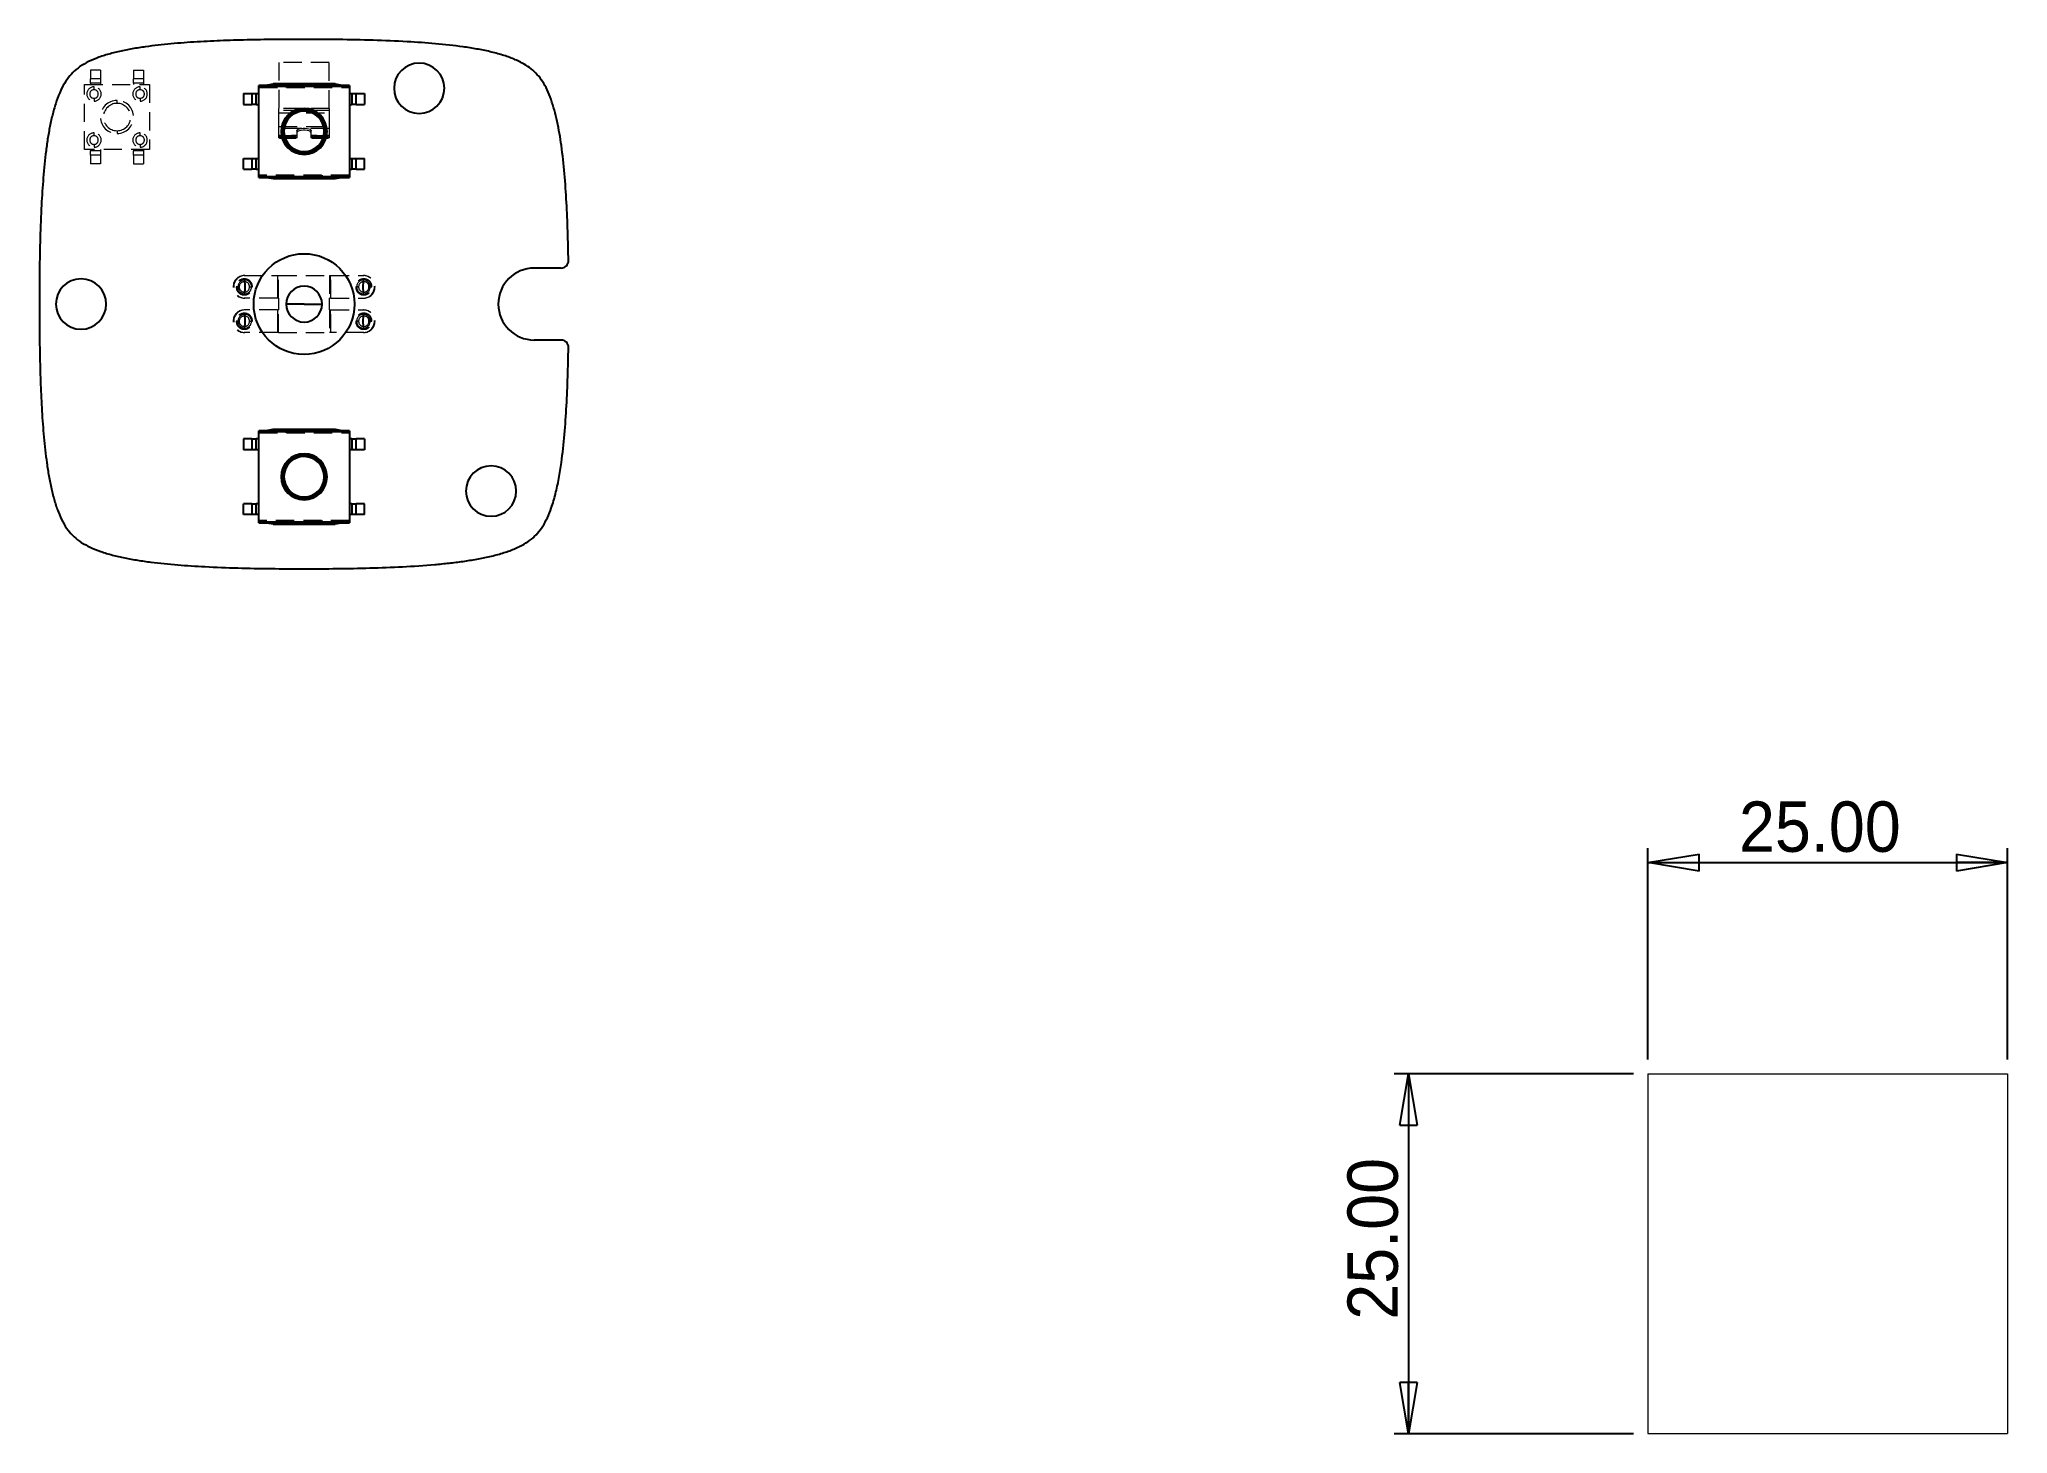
# Model space of a CAD drawing. Header units: millimetres. Extents: x 97 to 233, y 31 to 128.
import ezdxf

# ---------------------------------------------------------------- set-up
doc = ezdxf.new("R2010")
doc.units = ezdxf.units.MM
doc.linetypes.add('HIDDEN', pattern=[1.905, 1.27, -0.635])
doc.layers.add('SLD-0', color=179, linetype='Continuous')
doc.styles.add('SLDTEXTSTYLE0', font='TXT', dxfattribs={"width": 0.75})
doc.styles.add('SLDTEXTSTYLE1', font='TXT', dxfattribs={"width": 0.96})
doc.dimstyles.new('SLDDIMSTYLE0', dxfattribs={"dimtxt": 3.5, "dimasz": 3.556, "dimexe": 0, "dimexo": 0.0625, "dimgap": 0.875, "dimtad": 1, "dimrnd": 1e-09, "dimzin": 4, "dimdsep": 46, "dimtxsty": 'SLDTEXTSTYLE0', "dimblk1": 'NONE', "dimblk2": 'NONE', "dimsah": 1, "dimcen": 0.09, "dimadec": 0, "dimazin": 1, "dimtfac": 1, "dimtofl": 0, "dimtmove": 0, "dimatfit": 3, "dimldrblk": 'NONE', "dimfxl": 1, "dimfrac": 2, "dimtolj": 1, "dimtzin": 12, "dimarcsym": 0})

# ---------------------------------------------------------------- blocks, each defined once
blk = doc.blocks.new('_D')
at = {"layer": 'SLD-0', "color": 7}
for p, q in [((207.46, 56.17), (190.83, 56.17)), ((191.23, 52.62), (191.83, 56.17)), ((191.83, 56.17), (192.42, 52.62)), ((191.83, 56.17), (191.83, 52.62)), ((191.83, 56.17), (191.83, 31.17)), ((191.23, 52.62), (192.42, 52.62)), ((191.83, 31.17), (191.23, 34.73)), ((192.42, 34.73), (191.23, 34.73)), ((192.42, 34.73), (191.83, 31.17)), ((191.83, 31.17), (191.83, 34.73)), ((207.46, 31.17), (190.83, 31.17))]:
    blk.add_line(p, q, dxfattribs=at)
at = {"layer": 'SLD-0', "color": 7, "insert": (187.58, 39.09), "char_height": 3.5, "attachment_point": 1, "rotation": 90, "style": 'SLDTEXTSTYLE1'}
blk.add_mtext('25.00', dxfattribs=at)
blk = doc.blocks.new('_None')
blk = doc.blocks.new('_D_1')
at = {"layer": 'SLD-0', "color": 7}
for p, q in [((208.46, 57.17), (208.46, 71.86)), ((208.46, 70.86), (212.02, 71.45)), ((212.02, 70.27), (212.02, 71.45)), ((229.91, 71.45), (233.46, 70.86)), ((229.91, 71.45), (229.91, 70.27)), ((233.46, 57.17), (233.46, 71.86)), ((212.02, 70.27), (208.46, 70.86)), ((208.46, 70.86), (212.02, 70.86)), ((208.46, 70.86), (233.46, 70.86)), ((233.46, 70.86), (229.91, 70.27)), ((233.46, 70.86), (229.91, 70.86))]:
    blk.add_line(p, q, dxfattribs=at)
at = {"layer": 'SLD-0', "color": 7, "insert": (214.79, 75.11), "char_height": 3.5, "attachment_point": 1, "style": 'SLDTEXTSTYLE1'}
blk.add_mtext('25.00', dxfattribs=at)

msp = doc.modelspace()

# ---------------------------------------------------------------- linework, layer by layer
at = {"layer": 'SLD-0', "color": 7, "linetype": 'HIDDEN', "lineweight": 18}
for p, q in [((100.214, 125.929), (100.214, 125.329)), ((100.914, 125.929), (100.214, 125.929)), ((100.914, 125.929), (100.914, 125.329)), ((103.214, 125.929), (103.914, 125.929)), ((103.214, 125.929), (103.214, 125.329)), ((103.914, 125.929), (103.914, 125.329)), ((116.814, 126.479), (113.314, 126.479)), ((113.314, 126.479), (113.314, 123.279)), ((116.814, 123.279), (116.814, 126.479)), ((99.814, 120.429), (99.814, 124.929)), ((99.814, 124.929), (104.314, 124.929)), ((100.914, 125.329), (100.214, 125.329)), ((100.214, 125.029), (100.214, 125.329)), ((100.914, 125.029), (100.214, 125.029)), ((100.214, 125.029), (100.214, 124.929)), ((100.464, 124.579), (100.464, 124.779)), ((100.914, 125.329), (100.914, 125.029)), ((100.914, 125.029), (100.914, 124.929)), ((103.914, 125.329), (103.214, 125.329)), ((103.214, 125.029), (103.214, 125.329)), ((103.914, 125.029), (103.214, 125.029)), ((103.214, 125.029), (103.214, 124.929)), ((103.664, 124.579), (103.664, 124.779)), ((103.914, 125.329), (103.914, 125.029)), ((103.914, 125.029), (103.914, 124.929)), ((104.314, 124.929), (104.314, 120.429)), ((118.214, 124.779), (111.914, 124.779)), ((111.939, 124.729), (118.189, 124.729)), ((111.939, 118.629), (111.939, 124.729)), ((112.914, 124.884), (112.317, 124.779)), ((112.914, 124.884), (112.914, 124.985)), ((117.214, 124.884), (112.914, 124.884)), ((113.764, 124.879), (113.764, 124.779)), ((113.814, 124.796), (113.764, 124.796)), ((116.314, 124.897), (113.814, 124.897)), ((113.814, 124.729), (113.814, 124.879)), ((116.314, 124.796), (113.814, 124.796)), ((116.314, 124.879), (116.314, 124.729)), ((116.364, 124.796), (116.314, 124.796)), ((116.364, 124.879), (116.364, 124.779)), ((117.214, 124.985), (117.214, 124.884)), ((117.811, 124.779), (117.214, 124.884)), ((118.189, 124.729), (118.189, 118.629)), ((100.464, 123.979), (100.464, 123.779)), ((102.064, 123.629), (102.064, 123.829)), ((103.664, 123.979), (103.664, 123.779)), ((111.739, 124.304), (111.739, 123.554)), ((111.914, 124.304), (111.939, 124.304)), ((111.914, 123.554), (111.939, 123.554)), ((113.314, 122.979), (113.314, 123.279)), ((116.814, 123.279), (113.314, 123.279)), ((116.814, 123.129), (113.314, 123.129)), ((116.814, 123.279), (116.814, 122.979)), ((118.189, 124.304), (118.214, 124.304)), ((118.189, 123.554), (118.214, 123.554)), ((118.389, 123.554), (118.389, 124.304)), ((113.314, 122.979), (116.814, 122.979)), ((113.314, 122.014), (113.314, 122.979)), ((113.314, 122.014), (116.814, 122.014)), ((113.314, 121.391), (113.314, 122.014)), ((116.814, 121.874), (113.314, 121.874)), ((114.564, 121.727), (114.584, 121.778)), ((114.584, 121.778), (114.644, 121.825)), ((114.644, 121.825), (114.737, 121.865)), ((114.737, 121.865), (114.856, 121.893)), ((114.856, 121.753), (114.737, 121.725)), ((114.856, 121.893), (114.993, 121.907)), ((114.993, 121.768), (114.856, 121.753)), ((114.993, 121.907), (115.135, 121.907)), ((115.135, 121.768), (114.993, 121.768)), ((115.135, 121.907), (115.272, 121.893)), ((115.272, 121.753), (115.135, 121.768)), ((115.272, 121.893), (115.392, 121.865)), ((115.392, 121.725), (115.272, 121.753)), ((115.392, 121.865), (115.485, 121.825)), ((115.485, 121.825), (115.544, 121.778)), ((115.544, 121.778), (115.564, 121.727)), ((116.814, 122.979), (116.814, 122.014)), ((116.814, 122.014), (116.814, 121.391)), ((104.314, 120.429), (99.814, 120.429)), ((100.214, 120.429), (100.214, 120.329)), ((100.464, 121.379), (100.464, 121.579)), ((100.464, 120.779), (100.464, 120.579)), ((100.914, 120.429), (100.914, 120.329)), ((102.064, 121.729), (102.064, 121.529)), ((103.214, 120.429), (103.214, 120.329)), ((103.664, 121.379), (103.664, 121.579)), ((103.664, 120.779), (103.664, 120.579)), ((103.914, 120.429), (103.914, 120.329)), ((113.314, 121.377), (113.314, 121.391)), ((113.694, 121.391), (113.314, 121.391)), ((113.314, 121.233), (113.314, 121.377)), ((113.314, 121.251), (113.694, 121.251)), ((113.379, 121.356), (114.492, 121.356)), ((113.379, 121.206), (114.492, 121.206)), ((113.694, 121.251), (113.694, 121.391)), ((113.694, 121.391), (114.184, 121.391)), ((114.184, 121.251), (113.694, 121.251)), ((114.184, 121.391), (114.184, 121.251)), ((114.564, 121.391), (114.184, 121.391)), ((114.184, 121.251), (114.564, 121.251)), ((114.492, 121.356), (114.564, 121.377)), ((114.564, 121.233), (114.492, 121.206)), ((114.564, 121.727), (114.564, 121.391)), ((114.584, 121.638), (114.564, 121.587)), ((114.564, 121.391), (114.564, 121.377)), ((114.564, 121.377), (114.564, 121.233)), ((114.644, 121.686), (114.584, 121.638)), ((114.737, 121.725), (114.644, 121.686)), ((115.485, 121.686), (115.392, 121.725)), ((115.544, 121.638), (115.485, 121.686)), ((115.564, 121.587), (115.544, 121.638)), ((115.564, 121.391), (115.564, 121.727)), ((115.564, 121.377), (115.564, 121.391)), ((115.944, 121.391), (115.564, 121.391)), ((115.564, 121.233), (115.564, 121.377)), ((115.564, 121.251), (115.944, 121.251)), ((115.629, 121.356), (116.742, 121.356)), ((115.629, 121.206), (116.742, 121.206)), ((115.944, 121.251), (115.944, 121.391)), ((115.944, 121.391), (116.434, 121.391)), ((116.434, 121.251), (115.944, 121.251)), ((116.434, 121.391), (116.434, 121.251)), ((116.814, 121.391), (116.434, 121.391)), ((116.434, 121.251), (116.814, 121.251)), ((116.742, 121.356), (116.814, 121.377)), ((116.814, 121.233), (116.742, 121.206)), ((116.814, 121.391), (116.814, 121.377)), ((116.814, 121.377), (116.814, 121.233)), ((100.914, 120.329), (100.214, 120.329)), ((100.214, 120.029), (100.214, 120.329)), ((100.914, 120.029), (100.214, 120.029)), ((100.214, 120.029), (100.214, 119.429)), ((100.914, 119.429), (100.214, 119.429)), ((100.914, 120.329), (100.914, 120.029)), ((100.914, 120.029), (100.914, 119.429)), ((103.914, 120.329), (103.214, 120.329)), ((103.214, 120.029), (103.214, 120.329)), ((103.914, 120.029), (103.214, 120.029)), ((103.214, 120.029), (103.214, 119.429)), ((103.214, 119.429), (103.914, 119.429)), ((103.914, 120.329), (103.914, 120.029)), ((103.914, 120.029), (103.914, 119.429)), ((111.739, 119.804), (111.739, 119.054)), ((111.914, 119.804), (111.939, 119.804)), ((111.914, 119.054), (111.939, 119.054)), ((118.189, 119.804), (118.214, 119.804)), ((118.189, 119.054), (118.214, 119.054)), ((118.389, 119.054), (118.389, 119.804)), ((111.914, 118.579), (118.214, 118.579)), ((118.189, 118.629), (111.939, 118.629)), ((112.317, 118.579), (112.914, 118.474)), ((117.214, 118.474), (112.914, 118.474)), ((112.914, 118.373), (112.914, 118.474)), ((113.764, 118.479), (113.764, 118.579)), ((113.814, 118.562), (113.764, 118.562)), ((113.814, 118.479), (113.814, 118.629)), ((116.314, 118.562), (113.814, 118.562)), ((116.314, 118.461), (113.814, 118.461)), ((116.314, 118.629), (116.314, 118.479)), ((116.364, 118.562), (116.314, 118.562)), ((116.364, 118.479), (116.364, 118.579)), ((117.214, 118.474), (117.811, 118.579)), ((117.214, 118.474), (117.214, 118.373)), ((110.556, 110.873), (110.348, 110.873)), ((110.474, 110.873), (110.388, 110.873)), ((110.901, 111.66), (113.207, 111.66)), ((111.273, 110.873), (111.437, 110.873)), ((111.408, 110.873), (111.476, 110.873)), ((113.207, 111.66), (113.286, 111.66)), ((113.207, 111.66), (113.207, 110.086)), ((113.247, 110.086), (113.247, 111.66)), ((113.286, 110.086), (113.286, 111.66)), ((113.286, 111.66), (116.842, 111.66)), ((116.842, 111.66), (116.842, 110.086)), ((116.842, 111.66), (116.921, 111.66)), ((116.882, 111.66), (116.882, 110.086)), ((116.921, 110.086), (116.921, 111.66)), ((116.921, 111.66), (119.227, 111.66)), ((118.72, 110.873), (118.652, 110.873)), ((118.856, 110.873), (118.692, 110.873)), ((119.572, 110.873), (119.78, 110.873)), ((119.654, 110.873), (119.741, 110.873)), ((113.207, 110.086), (110.901, 110.086)), ((113.286, 110.086), (113.207, 110.086)), ((113.286, 110.086), (113.286, 109.273)), ((116.921, 110.086), (116.842, 110.086)), ((116.842, 109.273), (116.842, 110.086)), ((116.921, 110.086), (119.227, 110.086)), ((110.556, 108.485), (110.348, 108.485)), ((110.474, 108.485), (110.388, 108.485)), ((113.207, 109.273), (110.901, 109.273)), ((111.273, 108.485), (111.437, 108.485)), ((111.408, 108.485), (111.476, 108.485)), ((113.207, 109.273), (113.207, 107.698)), ((113.207, 109.273), (113.286, 109.273)), ((113.247, 107.698), (113.247, 109.273)), ((113.286, 107.698), (113.286, 109.273)), ((116.842, 109.273), (116.842, 107.698)), ((116.842, 109.273), (116.921, 109.273)), ((116.882, 109.273), (116.882, 107.698)), ((116.921, 107.698), (116.921, 109.273)), ((116.921, 109.273), (119.227, 109.273)), ((118.72, 108.485), (118.652, 108.485)), ((118.856, 108.485), (118.692, 108.485)), ((119.572, 108.485), (119.78, 108.485)), ((119.654, 108.485), (119.741, 108.485)), ((113.207, 107.698), (110.901, 107.698)), ((113.286, 107.698), (113.207, 107.698)), ((113.286, 107.698), (116.842, 107.698)), ((116.921, 107.698), (116.842, 107.698)), ((119.227, 107.698), (116.921, 107.698)), ((111.739, 100.304), (111.739, 99.554)), ((118.214, 100.779), (111.914, 100.779)), ((111.939, 100.304), (111.914, 100.304)), ((111.939, 94.629), (111.939, 100.729)), ((111.939, 100.729), (118.189, 100.729)), ((112.914, 100.884), (112.317, 100.779)), ((112.914, 100.884), (112.914, 100.985)), ((112.914, 100.884), (117.214, 100.884)), ((113.764, 100.879), (113.764, 100.779)), ((113.764, 100.796), (113.814, 100.796)), ((113.814, 100.897), (116.314, 100.897)), ((113.814, 100.729), (113.814, 100.879)), ((113.814, 100.796), (116.314, 100.796)), ((116.314, 100.879), (116.314, 100.729)), ((116.314, 100.796), (116.364, 100.796)), ((116.364, 100.879), (116.364, 100.779)), ((117.214, 100.985), (117.214, 100.884)), ((117.811, 100.779), (117.214, 100.884)), ((118.189, 100.729), (118.189, 94.629)), ((118.214, 100.304), (118.189, 100.304)), ((118.389, 99.554), (118.389, 100.304)), ((111.939, 99.554), (111.914, 99.554)), ((118.214, 99.554), (118.189, 99.554)), ((111.739, 95.804), (111.739, 95.054)), ((111.939, 95.804), (111.914, 95.804)), ((118.214, 95.804), (118.189, 95.804)), ((118.389, 95.054), (118.389, 95.804)), ((111.939, 95.054), (111.914, 95.054)), ((111.914, 94.579), (118.214, 94.579)), ((118.189, 94.629), (111.939, 94.629)), ((112.317, 94.579), (112.914, 94.474)), ((112.914, 94.474), (117.214, 94.474)), ((112.914, 94.373), (112.914, 94.474)), ((113.764, 94.479), (113.764, 94.579)), ((113.764, 94.562), (113.814, 94.562)), ((113.814, 94.479), (113.814, 94.629)), ((113.814, 94.562), (116.314, 94.562)), ((113.814, 94.461), (116.314, 94.461)), ((116.314, 94.629), (116.314, 94.479)), ((116.314, 94.562), (116.364, 94.562)), ((116.364, 94.479), (116.364, 94.579)), ((117.214, 94.474), (117.811, 94.579)), ((117.214, 94.474), (117.214, 94.373)), ((118.214, 95.054), (118.189, 95.054))]:
    msp.add_line(p, q, dxfattribs=at)
at = {"layer": 'SLD-0', "color": 7, "linetype": 'Continuous', "lineweight": 25}
for p, q in [((111.914, 124.829), (111.914, 124.879)), ((118.214, 124.879), (111.914, 124.879)), ((111.914, 124.829), (118.214, 124.829)), ((111.914, 118.529), (111.914, 124.829)), ((112.314, 124.879), (112.914, 124.985)), ((117.214, 124.985), (112.914, 124.985)), ((113.814, 124.897), (113.764, 124.897)), ((113.764, 124.897), (113.764, 124.879)), ((116.314, 124.979), (113.814, 124.979)), ((113.814, 124.879), (113.814, 124.979)), ((116.314, 124.979), (116.314, 124.879)), ((116.364, 124.897), (116.314, 124.897)), ((116.364, 124.879), (116.364, 124.897)), ((117.214, 124.985), (117.814, 124.879)), ((118.214, 124.879), (118.214, 124.829)), ((118.214, 124.829), (118.214, 118.529)), ((110.864, 124.304), (110.864, 123.554)), ((110.864, 124.304), (111.439, 124.304)), ((110.864, 123.554), (111.439, 123.554)), ((111.439, 124.304), (111.439, 123.554)), ((111.439, 124.304), (111.739, 124.304)), ((111.739, 123.554), (111.439, 123.554)), ((111.739, 123.554), (111.739, 124.304)), ((111.739, 124.304), (111.914, 124.304)), ((111.739, 123.554), (111.914, 123.554)), ((118.214, 124.304), (118.389, 124.304)), ((118.214, 123.554), (118.389, 123.554)), ((118.389, 124.304), (118.389, 123.554)), ((118.389, 124.304), (118.689, 124.304)), ((118.689, 123.554), (118.389, 123.554)), ((118.689, 123.554), (118.689, 124.304)), ((118.689, 124.304), (119.264, 124.304)), ((118.689, 123.554), (119.264, 123.554)), ((119.264, 124.304), (119.264, 123.554)), ((113.564, 121.696), (113.594, 121.696)), ((113.594, 121.696), (113.664, 121.695)), ((116.535, 121.662), (116.464, 121.663)), ((116.564, 121.662), (116.535, 121.662)), ((110.864, 119.054), (110.864, 119.804)), ((110.864, 119.804), (111.439, 119.804)), ((110.864, 119.054), (111.439, 119.054)), ((111.439, 119.804), (111.439, 119.054)), ((111.439, 119.804), (111.739, 119.804)), ((111.739, 119.054), (111.439, 119.054)), ((111.739, 119.054), (111.739, 119.804)), ((111.739, 119.804), (111.914, 119.804)), ((111.739, 119.054), (111.914, 119.054)), ((118.214, 119.804), (118.389, 119.804)), ((118.214, 119.054), (118.389, 119.054)), ((118.389, 119.804), (118.389, 119.054)), ((118.389, 119.804), (118.689, 119.804)), ((118.689, 119.054), (118.389, 119.054)), ((118.689, 119.054), (118.689, 119.804)), ((118.689, 119.804), (119.264, 119.804)), ((118.689, 119.054), (119.264, 119.054)), ((119.264, 119.054), (119.264, 119.804)), ((118.214, 118.529), (111.914, 118.529)), ((111.914, 118.479), (111.914, 118.529)), ((111.914, 118.479), (118.214, 118.479)), ((112.914, 118.373), (112.314, 118.479)), ((117.214, 118.373), (112.914, 118.373)), ((113.764, 118.479), (113.764, 118.461)), ((113.814, 118.461), (113.764, 118.461)), ((113.814, 118.379), (113.814, 118.479)), ((116.314, 118.379), (113.814, 118.379)), ((116.314, 118.479), (116.314, 118.379)), ((116.364, 118.461), (116.314, 118.461)), ((116.364, 118.461), (116.364, 118.479)), ((117.814, 118.479), (117.214, 118.373)), ((118.214, 118.529), (118.214, 118.479)), ((132.939, 112.179), (131.064, 112.179)), ((115.064, 109.679), (113.814, 109.679)), ((115.064, 109.679), (116.314, 109.679)), ((132.939, 107.179), (131.064, 107.179)), ((110.864, 100.304), (110.864, 99.554)), ((111.439, 100.304), (110.864, 100.304)), ((111.439, 100.304), (111.439, 99.554)), ((111.439, 100.304), (111.739, 100.304)), ((111.739, 99.554), (111.739, 100.304)), ((111.914, 100.304), (111.739, 100.304)), ((118.214, 100.879), (111.914, 100.879)), ((111.914, 100.829), (111.914, 100.879)), ((111.914, 100.829), (118.214, 100.829)), ((111.914, 94.529), (111.914, 100.829)), ((112.314, 100.879), (112.914, 100.985)), ((112.914, 100.985), (117.214, 100.985)), ((113.764, 100.897), (113.814, 100.897)), ((113.764, 100.897), (113.764, 100.879)), ((113.814, 100.979), (116.314, 100.979)), ((113.814, 100.879), (113.814, 100.979)), ((116.314, 100.979), (116.314, 100.879)), ((116.314, 100.897), (116.364, 100.897)), ((116.364, 100.879), (116.364, 100.897)), ((117.214, 100.985), (117.814, 100.879)), ((118.214, 100.879), (118.214, 100.829)), ((118.214, 100.829), (118.214, 94.529)), ((118.389, 100.304), (118.214, 100.304)), ((118.389, 100.304), (118.389, 99.554)), ((118.389, 100.304), (118.689, 100.304)), ((118.689, 99.554), (118.689, 100.304)), ((119.264, 100.304), (118.689, 100.304)), ((119.264, 100.304), (119.264, 99.554)), ((111.439, 99.554), (110.864, 99.554)), ((111.739, 99.554), (111.439, 99.554)), ((111.914, 99.554), (111.739, 99.554)), ((118.389, 99.554), (118.214, 99.554)), ((118.689, 99.554), (118.389, 99.554)), ((119.264, 99.554), (118.689, 99.554)), ((113.564, 97.696), (113.594, 97.696)), ((113.594, 97.696), (113.664, 97.695)), ((116.535, 97.662), (116.464, 97.663)), ((116.564, 97.662), (116.535, 97.662)), ((110.864, 95.054), (110.864, 95.804)), ((111.439, 95.804), (110.864, 95.804)), ((111.439, 95.804), (111.439, 95.054)), ((111.439, 95.804), (111.739, 95.804)), ((111.739, 95.054), (111.739, 95.804)), ((111.914, 95.804), (111.739, 95.804)), ((118.389, 95.804), (118.214, 95.804)), ((118.389, 95.804), (118.389, 95.054)), ((118.389, 95.804), (118.689, 95.804)), ((118.689, 95.054), (118.689, 95.804)), ((119.264, 95.804), (118.689, 95.804)), ((119.264, 95.054), (119.264, 95.804)), ((111.439, 95.054), (110.864, 95.054)), ((111.739, 95.054), (111.439, 95.054)), ((111.914, 95.054), (111.739, 95.054)), ((118.214, 94.529), (111.914, 94.529)), ((111.914, 94.479), (111.914, 94.529)), ((111.914, 94.479), (118.214, 94.479)), ((112.914, 94.373), (112.314, 94.479)), ((113.764, 94.479), (113.764, 94.461)), ((113.764, 94.461), (113.814, 94.461)), ((113.814, 94.379), (113.814, 94.479)), ((116.314, 94.479), (116.314, 94.379)), ((116.314, 94.461), (116.364, 94.461)), ((116.364, 94.461), (116.364, 94.479)), ((117.814, 94.479), (117.214, 94.373)), ((118.389, 95.054), (118.214, 95.054)), ((118.214, 94.529), (118.214, 94.479)), ((118.689, 95.054), (118.389, 95.054)), ((119.264, 95.054), (118.689, 95.054)), ((112.914, 94.373), (117.214, 94.373)), ((113.814, 94.379), (116.314, 94.379))]:
    msp.add_line(p, q, dxfattribs=at)
at = {"layer": 'SLD-0', "color": 7, "linetype": 'Continuous', "lineweight": 18}
for p, q in [((208.462, 56.174), (233.462, 56.174)), ((208.462, 56.174), (208.462, 31.174)), ((233.462, 56.174), (233.462, 31.174)), ((208.462, 31.174), (233.462, 31.174))]:
    msp.add_line(p, q, dxfattribs=at)
at = {"layer": 'SLD-0'}
msp.add_circle((115.064, 109.679), 3.5, dxfattribs=at)
at = {"layer": 'SLD-0', "color": 7, "linetype": 'Continuous', "lineweight": 25}
for centre, radius, start, end in [((123.064, 124.679), 1.75, 90, 270), ((123.064, 124.679), 1.75, 270, 90), ((115.064, 121.679), 1.6, 0, 180), ((115.064, 121.679), 1.5, 0, 179.34629), ((115.064, 121.679), 1.471, 359.34629, 179.34629), ((115.064, 121.679), 1.4, 0, 179.34629), ((115.064, 121.679), 1.6, 180, 0), ((115.064, 121.679), 1.5, 179.34629, 180), ((115.064, 121.679), 1.5, 180, 359.34629), ((115.064, 121.679), 1.471, 179.34629, 359.34629), ((115.064, 121.679), 1.4, 179.34629, 180), ((115.064, 121.679), 1.4, 180, 359.34629), ((115.064, 121.679), 1.4, 359.34629, 0), ((115.064, 121.679), 1.5, 359.34629, 0), ((131.064, 109.679), 2.5, 90, 270), ((132.939, 112.679), 0.5, 270, 0.92317), ((99.564, 109.679), 1.75, 90, 270), ((99.564, 109.679), 1.75, 270, 90), ((115.064, 109.679), 1.25, 0, 180), ((115.064, 109.679), 1.25, 180, 0), ((132.939, 106.679), 0.5, 359.07694, 90), ((115.064, 97.679), 1.6, 0, 180), ((115.064, 97.679), 1.5, 0, 179.34629), ((115.064, 97.679), 1.471, 359.34629, 179.34629), ((115.064, 97.679), 1.4, 0, 179.34629), ((115.064, 97.679), 1.6, 180, 0), ((115.064, 97.679), 1.5, 179.34629, 180), ((115.064, 97.679), 1.5, 180, 359.34629), ((115.064, 97.679), 1.471, 179.34629, 359.34629), ((115.064, 97.679), 1.4, 179.34629, 180), ((115.064, 97.679), 1.4, 180, 359.34629), ((115.064, 97.679), 1.4, 359.34629, 0), ((115.064, 97.679), 1.5, 359.34629, 0), ((128.064, 96.679), 1.75, 90, 270), ((128.064, 96.679), 1.75, 270, 90)]:
    msp.add_arc(centre, radius, start, end, dxfattribs=at)
at = {"layer": 'SLD-0', "color": 7, "linetype": 'HIDDEN', "lineweight": 18}
for centre, radius, start, end in [((100.464, 124.279), 0.5, 90, 270), ((100.464, 124.279), 0.3, 90, 270), ((100.464, 124.279), 0.5, 270, 90), ((100.464, 124.279), 0.3, 270, 90), ((103.664, 124.279), 0.5, 90, 270), ((103.664, 124.279), 0.3, 90, 270), ((103.664, 124.279), 0.5, 270, 90), ((103.664, 124.279), 0.3, 270, 90), ((102.064, 122.679), 1.15, 90, 270), ((102.064, 122.679), 0.95, 90, 270), ((102.064, 122.679), 1.15, 270, 90), ((102.064, 122.679), 0.95, 270, 90), ((100.464, 121.079), 0.5, 90, 270), ((100.464, 121.079), 0.3, 90, 270), ((100.464, 121.079), 0.5, 270, 90), ((100.464, 121.079), 0.3, 270, 90), ((103.664, 121.079), 0.5, 90, 270), ((103.664, 121.079), 0.3, 90, 270), ((103.664, 121.079), 0.5, 270, 90), ((103.664, 121.079), 0.3, 270, 90), ((110.921, 110.873), 0.788, 91.48772, 268.51228), ((110.961, 110.873), 0.788, 91.48772, 268.51228), ((110.892, 110.888), 0.544, 358.40161, 181.59839), ((110.892, 110.858), 0.544, 178.40161, 1.59839), ((110.932, 110.888), 0.544, 358.40161, 181.59839), ((110.932, 110.858), 0.544, 178.40161, 1.59839), ((110.949, 110.881), 0.476, 91.01019, 180.97576), ((110.949, 110.865), 0.476, 179.02424, 268.98981), ((110.921, 110.879), 0.365, 91.01019, 180.97576), ((110.921, 110.867), 0.365, 179.02424, 268.98981), ((110.908, 110.879), 0.365, 359.02424, 88.98981), ((109.53, 110.897), 1.427, 359.04029, 14.06114), ((110.908, 110.867), 0.365, 271.01019, 0.97576), ((109.53, 110.849), 1.427, 345.93886, 0.95971), ((110.933, 110.881), 0.476, 359.02424, 88.98981), ((109.134, 110.904), 1.862, 359.04029, 14.06114), ((110.933, 110.865), 0.476, 271.01019, 0.97576), ((109.134, 110.842), 1.862, 345.93886, 0.95971), ((119.196, 110.888), 0.544, 358.40161, 181.59839), ((119.196, 110.858), 0.544, 178.40161, 1.59839), ((119.236, 110.888), 0.544, 358.40161, 181.59839), ((119.236, 110.858), 0.544, 178.40161, 1.59839), ((119.196, 110.881), 0.476, 91.01019, 180.97576), ((119.196, 110.865), 0.476, 179.02424, 268.98981), ((119.22, 110.879), 0.365, 91.01019, 180.97576), ((119.22, 110.867), 0.365, 179.02424, 268.98981), ((120.994, 110.904), 1.862, 165.93886, 180.95971), ((120.994, 110.842), 1.862, 179.04029, 194.06114), ((120.598, 110.897), 1.427, 165.93886, 180.95971), ((120.598, 110.849), 1.427, 179.04029, 194.06114), ((119.179, 110.881), 0.476, 359.02424, 88.98981), ((119.179, 110.865), 0.476, 271.01019, 0.97576), ((119.167, 110.873), 0.788, 271.48772, 88.51228), ((119.207, 110.879), 0.365, 359.02424, 88.98981), ((119.207, 110.867), 0.365, 271.01019, 0.97576), ((119.207, 110.873), 0.788, 271.48772, 88.51228), ((110.921, 108.485), 0.788, 91.48772, 268.51228), ((110.961, 108.485), 0.788, 91.48772, 268.51228), ((110.892, 108.501), 0.544, 358.40161, 181.59839), ((110.892, 108.47), 0.544, 178.40161, 1.59839), ((110.932, 108.501), 0.544, 358.40161, 181.59839), ((110.932, 108.47), 0.544, 178.40161, 1.59839), ((110.949, 108.493), 0.476, 91.01019, 180.97576), ((110.949, 108.477), 0.476, 179.02424, 268.98981), ((110.921, 108.492), 0.365, 91.01019, 180.97576), ((110.921, 108.479), 0.365, 179.02424, 268.98981), ((110.908, 108.492), 0.365, 359.02424, 88.98981), ((109.53, 108.509), 1.427, 359.04029, 14.06114), ((110.908, 108.479), 0.365, 271.01019, 0.97576), ((109.53, 108.461), 1.427, 345.93886, 0.95971), ((110.933, 108.493), 0.476, 359.02424, 88.98981), ((109.134, 108.517), 1.862, 359.04029, 14.06114), ((110.933, 108.477), 0.476, 271.01019, 0.97576), ((109.134, 108.454), 1.862, 345.93886, 0.95971), ((119.196, 108.501), 0.544, 358.40161, 181.59839), ((119.196, 108.47), 0.544, 178.40161, 1.59839), ((119.236, 108.501), 0.544, 358.40161, 181.59839), ((119.236, 108.47), 0.544, 178.40161, 1.59839), ((119.196, 108.493), 0.476, 91.01019, 180.97576), ((119.196, 108.477), 0.476, 179.02424, 268.98981), ((119.22, 108.492), 0.365, 91.01019, 180.97576), ((119.22, 108.479), 0.365, 179.02424, 268.98981), ((120.994, 108.517), 1.862, 165.93886, 180.95971), ((120.994, 108.454), 1.862, 179.04029, 194.06114), ((120.598, 108.509), 1.427, 165.93886, 180.95971), ((120.598, 108.461), 1.427, 179.04029, 194.06114), ((119.179, 108.493), 0.476, 359.02424, 88.98981), ((119.179, 108.477), 0.476, 271.01019, 0.97576), ((119.167, 108.485), 0.788, 271.48772, 88.51228), ((119.207, 108.492), 0.365, 359.02424, 88.98981), ((119.207, 108.479), 0.365, 271.01019, 0.97576), ((119.207, 108.485), 0.788, 271.48772, 88.51228)]:
    msp.add_arc(centre, radius, start, end, dxfattribs=at)
at = {"layer": 'SLD-0', "color": 7, "linetype": 'Continuous', "lineweight": 25}
for points, knots in [([(115.064, 128.077), (114.441, 128.075), (113.196, 128.072), (111.332, 128.045), (109.478, 127.993), (107.638, 127.908), (105.822, 127.776), (104.316, 127.61), (103.124, 127.425), (102.242, 127.25), (101.403, 127.036), (100.627, 126.778), (99.94, 126.47), (99.356, 126.107), (98.873, 125.675), (98.474, 125.152), (98.137, 124.525), (97.851, 123.8), (97.612, 122.994), (97.416, 122.135), (97.255, 121.239), (97.082, 120.013), (96.927, 118.454), (96.798, 116.44), (96.717, 114.281), (96.673, 111.984), (96.669, 110.449), (96.667, 109.679)], [0, 0, 0, 0, 0.0566902, 0.1132117, 0.169488, 0.2253939, 0.280711, 0.3350378, 0.3630768, 0.3904195, 0.4167951, 0.4417435, 0.4647373, 0.4851086, 0.5039999, 0.5233393, 0.5446419, 0.5685235, 0.5941297, 0.6209633, 0.6486179, 0.6768905, 0.7335317, 0.7911025, 0.8603369, 0.9300272, 1, 1, 1, 1]), ([(133.439, 112.687), (133.426, 113.366), (133.399, 114.719), (133.314, 116.738), (133.18, 118.731), (133.009, 120.332), (132.823, 121.54), (132.664, 122.364), (132.473, 123.153), (132.243, 123.893), (131.973, 124.56), (131.658, 125.14), (131.292, 125.629), (130.857, 126.039), (130.311, 126.404), (129.638, 126.725), (128.844, 127.002), (127.978, 127.23), (127.064, 127.415), (125.801, 127.613), (124.187, 127.789), (122.097, 127.932), (119.852, 128.022), (117.463, 128.069), (115.865, 128.074), (115.064, 128.077)], [0, 0, 0, 0, 0.0679284, 0.1354249, 0.2022123, 0.2677581, 0.2964614, 0.3245158, 0.3517177, 0.3776645, 0.4019143, 0.4236653, 0.4435195, 0.4627611, 0.4831821, 0.508972, 0.537206, 0.56723, 0.5984617, 0.630538, 0.6950934, 0.7608809, 0.8400944, 0.9198755, 1, 1, 1, 1]), ([(96.667, 109.679), (96.668, 109.056), (96.671, 107.811), (96.699, 105.947), (96.75, 104.093), (96.836, 102.253), (96.967, 100.437), (97.133, 98.931), (97.319, 97.739), (97.493, 96.857), (97.707, 96.018), (97.965, 95.242), (98.273, 94.555), (98.636, 93.971), (99.068, 93.488), (99.592, 93.089), (100.218, 92.752), (100.944, 92.466), (101.749, 92.227), (102.608, 92.031), (103.504, 91.87), (104.73, 91.697), (106.29, 91.542), (108.303, 91.413), (110.462, 91.332), (112.759, 91.288), (114.295, 91.284), (115.064, 91.282)], [0, 0, 0, 0, 0.0566902, 0.1132117, 0.169488, 0.2253939, 0.280711, 0.3350378, 0.3630768, 0.3904195, 0.4167951, 0.4417435, 0.4647373, 0.4851086, 0.5039999, 0.5233393, 0.5446419, 0.5685235, 0.5941297, 0.6209633, 0.6486179, 0.6768905, 0.7335317, 0.7911025, 0.8603369, 0.9300272, 1, 1, 1, 1]), ([(115.064, 91.282), (115.829, 91.284), (117.354, 91.288), (119.636, 91.331), (121.9, 91.415), (123.733, 91.535), (125.133, 91.672), (126.105, 91.793), (127.055, 91.942), (127.972, 92.127), (128.84, 92.355), (129.636, 92.632), (130.314, 92.956), (130.866, 93.325), (131.307, 93.745), (131.677, 94.247), (131.992, 94.84), (132.292, 95.594), (132.557, 96.507), (132.781, 97.564), (132.999, 98.939), (133.18, 100.627), (133.314, 102.62), (133.399, 104.639), (133.426, 105.992), (133.439, 106.671)], [0, 0, 0, 0, 0.0764893, 0.1526725, 0.2283653, 0.3032117, 0.3363712, 0.3691162, 0.4012691, 0.4325769, 0.4626726, 0.490976, 0.5168249, 0.5376001, 0.557185, 0.5774709, 0.5997558, 0.6241437, 0.6585213, 0.6947795, 0.7322412, 0.797786, 0.8645741, 0.9320702, 1, 1, 1, 1])]:
    msp.add_open_spline(points, degree=3, knots=knots, dxfattribs=at)
at = {"layer": 'SLD-0', "color": 7, "linetype": 'HIDDEN', "lineweight": 18}
for points, knots in [([(113.314, 121.377), (113.32, 121.37), (113.332, 121.358), (113.363, 121.357), (113.379, 121.356)], [0, 0, 0, 0, 0.4936491, 1, 1, 1, 1]), ([(113.379, 121.206), (113.363, 121.207), (113.331, 121.209), (113.32, 121.225), (113.314, 121.233)], [0, 0, 0, 0, 0.49726607, 1, 1, 1, 1]), ([(113.379, 121.356), (113.419, 121.359), (113.51, 121.366), (113.628, 121.382), (113.694, 121.391)], [0, 0, 0, 0, 0.4413607, 1, 1, 1, 1]), ([(113.694, 121.251), (113.627, 121.24), (113.504, 121.218), (113.419, 121.21), (113.379, 121.206)], [0, 0, 0, 0, 0.5399526, 1, 1, 1, 1]), ([(114.184, 121.391), (114.245, 121.385), (114.336, 121.377), (114.435, 121.359), (114.473, 121.357), (114.492, 121.356)], [0, 0, 0, 0, 0.5061385, 0.7494324, 1, 1, 1, 1]), ([(114.492, 121.206), (114.473, 121.208), (114.437, 121.21), (114.364, 121.226), (114.279, 121.242), (114.216, 121.248), (114.184, 121.251)], [0, 0, 0, 0, 0.2698135, 0.5180435, 0.7568898, 1, 1, 1, 1]), ([(115.564, 121.377), (115.57, 121.37), (115.582, 121.358), (115.613, 121.357), (115.629, 121.356)], [0, 0, 0, 0, 0.4936491, 1, 1, 1, 1]), ([(115.629, 121.206), (115.613, 121.207), (115.581, 121.209), (115.57, 121.225), (115.564, 121.233)], [0, 0, 0, 0, 0.4972661, 1, 1, 1, 1]), ([(115.629, 121.356), (115.669, 121.359), (115.76, 121.366), (115.878, 121.382), (115.944, 121.391)], [0, 0, 0, 0, 0.4413607, 1, 1, 1, 1]), ([(115.944, 121.251), (115.877, 121.24), (115.754, 121.218), (115.669, 121.21), (115.629, 121.206)], [0, 0, 0, 0, 0.5399526, 1, 1, 1, 1]), ([(116.434, 121.391), (116.495, 121.385), (116.586, 121.377), (116.685, 121.359), (116.723, 121.357), (116.742, 121.356)], [0, 0, 0, 0, 0.5061385, 0.7494324, 1, 1, 1, 1]), ([(116.742, 121.206), (116.723, 121.208), (116.687, 121.21), (116.614, 121.226), (116.529, 121.242), (116.466, 121.248), (116.434, 121.251)], [0, 0, 0, 0, 0.2698135, 0.5180435, 0.7568898, 1, 1, 1, 1])]:
    msp.add_open_spline(points, degree=3, knots=knots, dxfattribs=at)

# ---------------------------------------------------------------- dimensions: what is measured, and where the dimension line sits
at = {"layer": 'SLD-0', "color": 7}
dim = msp.add_linear_dim(base=(208.462, 70.86), p1=(233.462, 56.174), p2=(208.462, 56.174), dimstyle='SLDDIMSTYLE0', dxfattribs=at)
dim.commit()
dim.dimension.update_dxf_attribs({"geometry": '_D_1', "text_midpoint": (220.608, 70.86), "dimtype": 160})
dim = msp.add_linear_dim(base=(191.825, 56.174), p1=(208.462, 31.174), p2=(208.462, 56.174), angle=90, dimstyle='SLDDIMSTYLE0', dxfattribs=at)
dim.commit()
dim.dimension.update_dxf_attribs({"geometry": '_D', "text_midpoint": (191.825, 44.906), "dimtype": 160})

doc.saveas('drawing.dxf')
